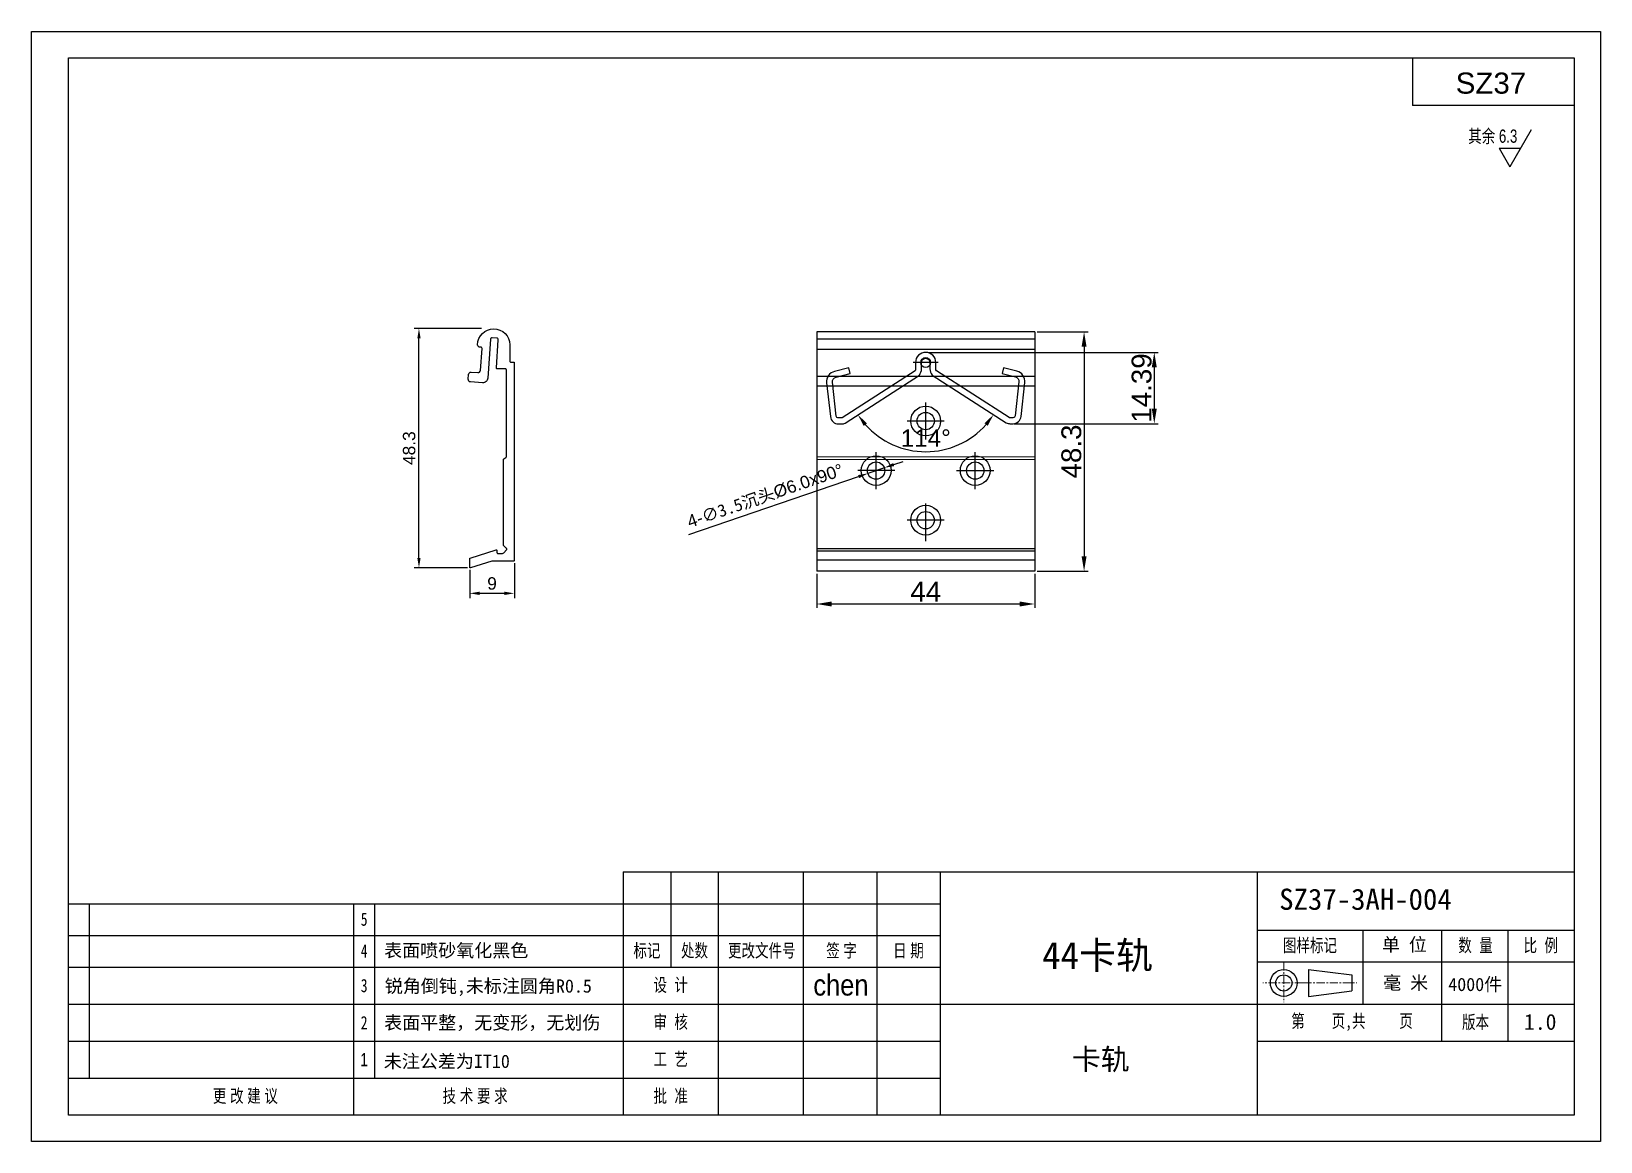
# Model space of a CAD drawing. Header units: millimetres. Extents: x 3299 to 4566, y 1016 to 2046.
# Drawn here: x 3299.4 to 3616.2, y 1015.5 to 1239.5 of the extents above; entities that cross this region are included whole.
import ezdxf
from ezdxf.enums import TextEntityAlignment as Align

# ---------------------------------------------------------------- set-up
doc = ezdxf.new("R2010")
doc.units = ezdxf.units.MM
doc.header["$LTSCALE"] = 0.4
doc.linetypes.add('CENTER', pattern=[50.8, 31.75, -6.35, 6.35, -6.35])
doc.linetypes.add('CENTER2', pattern=[28.575, 19.05, -3.175, 3.175, -3.175])
for name, color, linetype, lineweight in [('CE', 1, 'CENTER2', 15), ('center', 1, 'CENTER', 18), ('DI', 3, 'Continuous', 15), ('DIE_DIM', 12, 'Continuous', 13), ('LP_DIM', 12, 'Continuous', 13)]:
    doc.layers.add(name, color=color, linetype=linetype, lineweight=lineweight)
doc.layers.add('hatch', color=2, linetype='Continuous')
doc.layers.add('text', color=7, linetype='Continuous')
doc.styles.add('GA1', font='simhei.ttf')
doc.styles.add('GA2', font='arial.ttf')
doc.styles.add('GA3', font='STXINGKA.TTF', dxfattribs={"width": 0.9})
doc.styles.get("Standard").update_dxf_attribs({"font": '', "width": 0.75})
doc.styles.add('style1', font='arial.ttf')
doc.styles.add('style2', font='STXINGKA.TTF', dxfattribs={"width": 0.9})
doc.styles.add('style3', font='arial.ttf')
doc.styles.get('Standard').set_extended_font_data('SimSun')
doc.dimstyles.new('02', dxfattribs={"dimtxt": 2.5, "dimasz": 2, "dimexe": 1, "dimexo": 0.6, "dimgap": 0.7, "dimtad": 1, "dimdec": 1, "dimdsep": 46, "dimtxsty": 'style3', "dimcen": -1, "dimadec": 0, "dimazin": 2, "dimtfac": 1, "dimtdec": 1, "dimtmove": 0, "dimatfit": 3, "dimfxl": 1, "dimarcsym": 0})
doc.dimstyles.new('ISO-25', dxfattribs={"dimtxt": 3.5, "dimasz": 2.5, "dimexe": 1.25, "dimexo": 1, "dimgap": 1, "dimtad": 1, "dimdsep": 46, "dimtxsty": 'style1', "dimcen": 2.5, "dimclrd": 4, "dimclre": 4, "dimclrt": 4, "dimadec": 0, "dimazin": 0, "dimtfac": 1, "dimtmove": 0, "dimatfit": 3, "dimfxl": 1, "dimarcsym": 0})
doc.dimstyles.new('ISO-25$0', dxfattribs={"dimtxt": 4, "dimasz": 3, "dimexe": 0.8, "dimexo": 0.5, "dimgap": 0.5, "dimtad": 1, "dimdsep": 46, "dimtxsty": 'style1', "dimcen": 2, "dimclrd": 3, "dimclre": 3, "dimclrt": 3, "dimadec": 0, "dimazin": 0, "dimtfac": 1, "dimtmove": 0, "dimatfit": 2, "dimfxl": 1, "dimarcsym": 0})

# ---------------------------------------------------------------- blocks, each defined once
blk = doc.blocks.new('20200727093522')
at = {"color": 6, "lineweight": -3, "ltscale": 0.2}
blk.add_lwpolyline([(-42.38, 9.32), (-42.38, 8.07, -0.162278), (-42.81, 6.78), (-57.8, -2.84, -0.116434), (-58.54, -3.02), (-59.14, -3.02, -0.382162), (-60.78, -1.55), (-61.54, 5.26, -0.374774), (-59.93, 7.58), (-57.23, 8.26), (-56.94, 7.1), (-59.63, 6.42, 0.374774), (-60.34, 5.39), (-59.59, -1.42, 0.382162), (-59.14, -1.82), (-58.54, -1.82, 0.09162), (-58.38, -1.79), (-43.68, 7.65, 0.115492), (-43.58, 8.07), (-43.58, 9.32, -0.414214), (-41.53, 11.37, -0.414214), (-39.48, 9.32), (-39.48, 8.07, 0.115847), (-39.38, 7.65), (-24.69, -1.84, 0.091012), (-24.53, -1.87), (-23.93, -1.87, 0.382162), (-23.48, -1.47), (-22.72, 5.34, 0.374774), (-23.43, 6.37), (-26.29, 7.09), (-25.99, 8.25), (-23.14, 7.53, -0.374774), (-21.53, 5.21), (-22.29, -1.6, -0.382162), (-23.93, -3.07), (-24.53, -3.07, -0.116434), (-25.27, -2.89), (-40.25, 6.78, -0.162278), (-40.68, 8.07), (-40.68, 9.32, 0.414214), (-41.53, 10.17, 0.414214)], format="xyb", close=True, dxfattribs=at)
blk = doc.blocks.new('Q')
at = {"color": 0}
for p, q in [((90.94, 41.41), (90.94, 4.06)), ((90.94, 41.41), (237.1, 41.41)), ((196.28, 26.43), (202.94, 25.61)), ((196.28, 26.43), (196.28, 22.31)), ((202.94, 25.61), (202.94, 23.14)), ((196.28, 22.31), (202.94, 23.14))]:
    blk.add_line(p, q, dxfattribs=at)
blk.add_line((226.93, 21.11), (226.93, 15.43))
at = {"lineweight": -3}
blk.add_lwpolyline([(5.7, 166.46), (237.1, 166.46), (237.1, 4.06), (5.7, 4.06)], close=True, dxfattribs=at)
at = {"color": 0}
for radius in [2.06, 1.24]:
    blk.add_circle((192.47, 24.37), radius, dxfattribs=at)
at = {"layer": 'center', "color": 1, "ltscale": 0.1}
for p, q in [((192.47, 27.54), (192.47, 21.4)), ((195.46, 24.37), (189.24, 24.37)), ((195.46, 24.37), (203.7, 24.37))]:
    blk.add_line(p, q, dxfattribs=at)
at = {"layer": 'hatch', "color": 0}
for p, q in [((212.27, 166.46), (212.27, 159.15)), ((237.1, 159.15), (212.27, 159.15)), ((230.48, 155.41), (227.2, 149.73)), ((225.56, 152.57), (228.84, 152.57)), ((225.56, 152.57), (227.2, 149.73)), ((98.25, 41.41), (98.25, 26.8)), ((105.56, 41.41), (105.56, 4.06)), ((118.63, 41.41), (118.63, 4.06)), ((129.92, 41.41), (129.92, 4.06)), ((139.66, 41.41), (139.66, 4.06)), ((188.38, 41.41), (188.38, 4.06)), ((5.7, 36.54), (139.66, 36.54)), ((8.95, 9.74), (8.95, 36.54)), ((49.52, 36.54), (49.52, 4.06)), ((52.76, 9.74), (52.76, 36.54)), ((5.7, 31.67), (139.66, 31.67)), ((188.38, 32.48), (237.1, 32.48)), ((204.62, 32.48), (204.62, 21.11)), ((216.7, 32.48), (216.7, 21.11)), ((226.93, 32.48), (226.93, 21.11)), ((5.7, 26.8), (139.66, 26.8)), ((188.38, 27.61), (237.1, 27.61)), ((5.7, 21.11), (139.66, 21.11)), ((139.66, 21.11), (237.1, 21.11)), ((216.7, 21.11), (216.7, 15.43)), ((5.7, 15.43), (139.66, 15.43)), ((188.38, 15.43), (237.1, 15.43))]:
    blk.add_line(p, q, dxfattribs=at)
at = {"layer": 'hatch', "lineweight": -3}
blk.add_lwpolyline([(0, 170.52), (241.16, 170.52), (241.16, 0), (0, 0)], close=True, dxfattribs=at)
at = {"layer": 'text', "color": 0}
blk.add_line((5.7, 9.74), (139.66, 9.74), dxfattribs=at)
at = {"color": 0, "insert": (224.59, 154.32, 20.27), "char_height": 2.03, "width": 11.6897, "attachment_point": 5}
blk.add_mtext('{\\fￋￎￌﾣﾤ|b0|i0|c134|p54;其余 6.3}', dxfattribs=at)
at = {"width": 0.9}
for tag, height, style, p in [('KEHU', 3.25, 'style1', (224.31, 160.95)), ('SHEJI', 3.25, 'style2', (124.41, 22.43)), ('RIQI', 2.03, 'style2', (134.75, 22.26))]:
    blk.add_attdef(tag, text='', height=height, dxfattribs=dict(at, style=style)).set_placement(p, align=Align.CENTER)
at = {"style": 'style1', "width": 0.9}
blk.add_attdef('TUHAO', (191.77, 35.6), '', height=3.25, dxfattribs=at)
for tag, p, width in [('FIVE', (54.31, 32.96), 0.9), ('FORU', (54.21, 28.35), 0.9), ('THREE', (54.31, 22.88), 0.9), ('TWO', (54.21, 17.26), 0.8), ('ONE', (54.16, 11.32), 0.9)]:
    blk.add_attdef(tag, p, '', height=2.03, dxfattribs=dict(width=width))
at = {"width": 0.9}
for tag, height, p in [('MINGCHEN', 4.87, (163.85, 26.52)), ('SHULIANG', 2.03, (221.89, 23.13)), ('JI', 2.44, (196.74, 17.15)), ('GONG', 2.44, (208.97, 17.01)), ('BANBEN', 2.44, (231.89, 17.17)), ('CAILIAO', 3.25, (164.34, 11.02))]:
    blk.add_attdef(tag, text='', height=height, dxfattribs=at).set_placement(p, align=Align.CENTER)
at = {"layer": 'text', "color": 0, "char_height": 2.03, "attachment_point": 5}
for s, insert, width in [('{\\fSimSun|b0|i0|c134|p54;5}', (51.14, 34.15), 14.2015), ('{\\fￋￎￌﾣﾤ|b0|i0|c134|p54;图样标记}', (196.5, 30.04), 16.24), ('{\\fￋￎￌﾣﾤ|b0|i0|c134|p54;数  量}', (221.94, 30.04), 16.24), ('{\\fￋￎￌﾣﾤ|b0|i0|c134|p54;比  例}', (231.97, 30.04), 16.24), ('{\\fSimSun|b0|i0|c134|p54;4}', (51.14, 29.28), 14.2015), ('{\\fￋￎￌﾣﾤ|b0|i0|c134|p2;标记}', (94.6, 29.23), 14.2015), ('{\\fￋￎￌﾣﾤ|b0|i0|c134|p54;处数}', (101.91, 29.23), 14.2015), ('{\\fￋￎￌﾣﾤ|b0|i0|c134|p54;更改文件号}', (112.25, 29.23), 14.2015), ('{\\fￋￎￌﾣﾤ|b0|i0|c134|p54;签 字}', (124.51, 29.23), 14.2015), ('{\\fￋￎￌﾣﾤ|b0|i0|c134|p54;日 期}', (134.79, 29.23), 14.2015), ('{\\fSimSun|b0|i0|c134|p54;3}', (51.14, 23.95), 14.2015), ('{\\fￋￎￌﾣﾤ|b0|i0|c134|p54;设  计}', (98.25, 23.95), 14.2015), ('{\\fￋￎￌﾣﾤ|b0|i0|c134|p54;审  核}', (98.25, 18.27), 14.2015), ('{\\fSimSun|b0|i0|c134|p54;第    页,共     页}', (202.96, 18.27), 28.7556), ('{\\fSimSun|b0|i0|c134|p54;版本}', (221.94, 18.24), 16.24), ('{\\fSimSun|b0|i0|c134|p54;2}', (51.14, 18.27), 14.2015), ('{\\fￋￎￌﾣﾤ|b0|i0|c134|p54;1}', (51.14, 12.59), 14.2015), ('{\\fￋￎￌﾣﾤ|b0|i0|c134|p54;工  艺}', (98.25, 12.59), 14.2015), ('{\\fￋￎￌﾣﾤ|b0|i0|c134|p54;批  准}', (98.25, 6.9), 14.2015)]:
    blk.add_mtext(s, dxfattribs=dict(at, insert=insert, width=width))
at = {"layer": 'text', "color": 0, "char_height": 2.03, "width": 14.2015, "attachment_point": 5, "style": 'GA1'}
for s, insert in [('单 位', (211.01, 30.16, 20.27)), ('毫 米', (211.2, 24.28, 20.27))]:
    blk.add_mtext(s, dxfattribs=dict(at, insert=insert))
at = {"layer": 'text', "color": 0, "char_height": 2.03, "attachment_point": 5}
for s, insert in [('{\\fￋￎￌﾣﾤ|b0|i0|c134|p54;更 改 建 议}', (32.89, 6.9)), ('{\\fￋￎￌﾣﾤ|b0|i0|c134|p54;技 术 要 求}', (68.19, 6.9))]:
    blk.add_mtext(s, dxfattribs=dict(at, insert=insert))
blk = doc.blocks.new('*D432')
at = {"color": 3, "lineweight": -2, "transparency": 16777216}
for p, q in [((3457.93, 1130.09), (3457.93, 1123.18)), ((3501.93, 1130.09), (3501.93, 1123.18)), ((3498.93, 1123.98), (3460.93, 1123.98))]:
    blk.add_line(p, q, dxfattribs=at)
at = {"color": 3, "transparency": 16777216}
for points in [[(3460.93, 1124.48), (3460.93, 1123.48), (3457.93, 1123.98)], [(3498.93, 1124.48), (3498.93, 1123.48), (3501.93, 1123.98)]]:
    blk.add_solid(points, dxfattribs=at)
at = {"layer": 'Defpoints', "color": 0, "transparency": 16777216}
for p in [(3457.93, 1130.59), (3501.93, 1130.59), (3457.93, 1123.98)]:
    blk.add_point(p, dxfattribs=at)
at = {"color": 3, "transparency": 16777216, "insert": (3479.93, 1126.48), "char_height": 4, "attachment_point": 5, "style": 'style1'}
blk.add_mtext('44', dxfattribs=at)
blk = doc.blocks.new('*D433')
at = {"color": 3, "lineweight": -2, "transparency": 16777216}
for p, q in [((3502.43, 1178.89), (3512.7, 1178.89)), ((3511.9, 1175.89), (3511.9, 1133.59)), ((3502.43, 1130.59), (3512.7, 1130.59))]:
    blk.add_line(p, q, dxfattribs=at)
at = {"color": 3, "transparency": 16777216}
for points in [[(3511.4, 1175.89), (3512.4, 1175.89), (3511.9, 1178.89)], [(3511.4, 1133.59), (3512.4, 1133.59), (3511.9, 1130.59)]]:
    blk.add_solid(points, dxfattribs=at)
at = {"layer": 'Defpoints', "color": 0, "transparency": 16777216}
for p in [(3501.93, 1178.89), (3501.93, 1130.59), (3511.9, 1130.59)]:
    blk.add_point(p, dxfattribs=at)
at = {"color": 3, "transparency": 16777216, "insert": (3509.35, 1154.74), "char_height": 4, "attachment_point": 5, "rotation": 90, "style": 'style1'}
blk.add_mtext('48.3', dxfattribs=at)
blk = doc.blocks.new('*D429')
at = {"layer": 'Defpoints', "color": 0, "transparency": 16777216}
for p in [(3468.28, 1150.32), (3471.59, 1151.46)]:
    blk.add_point(p, dxfattribs=at)
at = {"layer": 'DI', "color": 0, "lineweight": -2, "transparency": 16777216}
for p, q in [((3471.59, 1151.46), (3468.28, 1150.32)), ((3473.48, 1152.1), (3475.37, 1152.75)), ((3432.13, 1137.98), (3466.38, 1149.68))]:
    blk.add_line(p, q, dxfattribs=at)
at = {"layer": 'DI', "color": 0, "transparency": 16777216}
for points in [[(3466.28, 1149.99), (3466.49, 1149.36), (3468.28, 1150.32)], [(3473.37, 1152.42), (3473.59, 1151.79), (3471.59, 1151.46)]]:
    blk.add_solid(points, dxfattribs=at)
at = {"layer": 'DI', "color": 0, "lineweight": -3, "transparency": 16777216, "insert": (3447.56, 1145.71), "char_height": 2.5, "attachment_point": 5, "rotation": 18.8636, "style": 'style3'}
blk.add_mtext('4-{\\fFangSong_GB2312|b0|i0|c134|p49;∅3.5\\fSimSun|b0|i0|c134|p54;沉头}%%C6.0x90%%D', dxfattribs=at)
blk = doc.blocks.new('*D434')
at = {"layer": 'Defpoints', "color": 0, "transparency": 16777216}
for p in [(3479.93, 1174.74), (3497.24, 1160.35), (3526.07, 1160.35)]:
    blk.add_point(p, dxfattribs=at)
at = {"layer": 'LP_DIM', "color": 3, "lineweight": -2, "transparency": 16777216}
for p, q in [((3480.43, 1174.74), (3526.87, 1174.74)), ((3526.07, 1171.74), (3526.07, 1163.35)), ((3497.74, 1160.35), (3526.87, 1160.35))]:
    blk.add_line(p, q, dxfattribs=at)
at = {"layer": 'LP_DIM', "color": 3, "transparency": 16777216}
for points in [[(3525.57, 1171.74), (3526.57, 1171.74), (3526.07, 1174.74)], [(3525.57, 1163.35), (3526.57, 1163.35), (3526.07, 1160.35)]]:
    blk.add_solid(points, dxfattribs=at)
at = {"layer": 'LP_DIM', "color": 3, "transparency": 16777216, "insert": (3523.53, 1167.55), "char_height": 4, "attachment_point": 5, "rotation": 90, "style": 'style1'}
blk.add_mtext('14.39', dxfattribs=at)
blk = doc.blocks.new('*D435')
at = {"layer": 'Defpoints', "color": 0, "transparency": 16777216}
for p in [(3478.65, 1170.15), (3481.21, 1170.15), (3463.67, 1160.48), (3496.2, 1160.53), (3474.63, 1155.58)]:
    blk.add_point(p, dxfattribs=at)
at = {"layer": 'LP_DIM', "color": 4, "lineweight": -2, "transparency": 16777216}
blk.add_arc((3479.93, 1170.97), 16.28, 221.6552, 318.4946, dxfattribs=at)
at = {"layer": 'LP_DIM', "color": 4, "transparency": 16777216}
for points in [[(3467.43, 1159.9), (3468.1, 1160.41), (3466.25, 1162.14)], [(3491.79, 1160.44), (3492.45, 1159.93), (3493.63, 1162.18)]]:
    blk.add_solid(points, dxfattribs=at)
at = {"layer": 'LP_DIM', "color": 4, "transparency": 16777216, "insert": (3479.95, 1157.45), "char_height": 3.5, "attachment_point": 5, "rotation": 0.0749, "style": 'style1'}
blk.add_mtext('114°', dxfattribs=at)
blk = doc.blocks.new('*D430')
at = {"layer": 'Defpoints', "color": 0, "transparency": 16777216}
for p in [(3377.66, 1179.57), (3390.85, 1179.57), (3388.05, 1131.27)]:
    blk.add_point(p, dxfattribs=at)
at = {"layer": 'DI', "color": 0, "lineweight": -2, "transparency": 16777216}
for p, q in [((3390.25, 1179.57), (3376.66, 1179.57)), ((3377.66, 1133.27), (3377.66, 1177.57)), ((3387.45, 1131.27), (3376.66, 1131.27))]:
    blk.add_line(p, q, dxfattribs=at)
at = {"layer": 'DI', "color": 0, "transparency": 16777216}
for points in [[(3377.33, 1177.57), (3377.99, 1177.57), (3377.66, 1179.57)], [(3377.33, 1133.27), (3377.99, 1133.27), (3377.66, 1131.27)]]:
    blk.add_solid(points, dxfattribs=at)
at = {"layer": 'DI', "color": 0, "lineweight": -3, "transparency": 16777216, "insert": (3375.68, 1155.42), "char_height": 2.5, "attachment_point": 5, "rotation": 90, "style": 'style3'}
blk.add_mtext('48.3', dxfattribs=at)
blk = doc.blocks.new('*D431')
at = {"layer": 'Defpoints', "color": 0, "transparency": 16777216}
for p in [(3387.91, 1131.5), (3396.91, 1132.8), (3387.91, 1126.13)]:
    blk.add_point(p, dxfattribs=at)
at = {"layer": 'DI', "color": 0, "lineweight": -2, "transparency": 16777216}
for p, q in [((3387.91, 1130.9), (3387.91, 1125.13)), ((3396.91, 1132.2), (3396.91, 1125.13)), ((3394.91, 1126.13), (3389.91, 1126.13))]:
    blk.add_line(p, q, dxfattribs=at)
at = {"layer": 'DI', "color": 0, "transparency": 16777216}
for points in [[(3389.91, 1126.47), (3389.91, 1125.8), (3387.91, 1126.13)], [(3394.91, 1126.47), (3394.91, 1125.8), (3396.91, 1126.13)]]:
    blk.add_solid(points, dxfattribs=at)
at = {"layer": 'DI', "color": 0, "lineweight": -3, "transparency": 16777216, "insert": (3392.41, 1128.11), "char_height": 2.5, "attachment_point": 5, "style": 'style3'}
blk.add_mtext('9', dxfattribs=at)

msp = doc.modelspace()

# ---------------------------------------------------------------- linework, layer by layer
at = {"lineweight": -3}
for p, q in [((3501.931, 1178.89), (3457.931, 1178.89)), ((3457.931, 1178.89), (3457.931, 1130.59)), ((3501.931, 1178.89), (3501.931, 1130.59)), ((3501.931, 1177.39), (3457.931, 1177.39)), ((3501.931, 1175.29), (3457.931, 1175.29)), ((3501.931, 1169.89), (3457.931, 1169.89)), ((3501.931, 1167.89), (3457.931, 1167.89)), ((3501.931, 1135.107), (3457.931, 1135.107)), ((3501.931, 1134.612), (3457.931, 1134.612)), ((3501.931, 1132.816), (3457.931, 1132.816)), ((3501.931, 1130.59), (3457.931, 1130.59))]:
    msp.add_line(p, q, dxfattribs=at)
at = {"color": 6}
msp.add_lwpolyline([(3394.8, 1153.288), (3395.207, 1153.517, 0.2707756), (3395.308, 1153.692), (3395.308, 1171.23, 0.4142136), (3395.108, 1171.43), (3393.481, 1171.43, -0.4348124), (3393.281, 1171.644), (3393.676, 1177.286, 0.4142136), (3393.397, 1177.606), (3392.42, 1177.674, 0.4142136), (3392.099, 1177.396), (3391.55, 1169.535, -0.4142136), (3390.482, 1168.607), (3388.078, 1168.776, -0.4142136), (3387.614, 1169.309), (3387.682, 1170.277, -0.4142136), (3388.216, 1170.741), (3389.542, 1170.648, 0.4142136), (3390.076, 1171.112), (3390.386, 1175.546, 0.4348124), (3390.187, 1175.76), (3389.998, 1175.76, -0.4125641), (3389.498, 1176.257, -0.9988956), (3395.998, 1176.25), (3395.998, 1172.96, 0.4142136), (3396.198, 1172.76), (3396.808, 1172.76, -0.4142136), (3396.908, 1172.66), (3396.908, 1132.8, -0.4142136), (3396.708, 1132.6), (3392.343, 1132.6), (3388.038, 1131.274, -0.5046983), (3387.908, 1131.37), (3387.908, 1133.149, -0.3291701), (3387.979, 1133.244), (3393.269, 1134.874, -0.5046983), (3393.398, 1134.778), (3393.398, 1134.378, 0.4142136), (3393.598, 1134.178), (3394.513, 1134.178, 0.2162719), (3394.814, 1134.315), (3395.347, 1134.923, 0.4142136), (3395.328, 1135.206), (3394.698, 1135.756), (3394.698, 1153.114, -0.2707756)], format="xyb", close=True, dxfattribs=at)
at = {"lineweight": -3}
for centre, radius in [((3479.931, 1172.69), 1), ((3479.931, 1160.89), 1.75), ((3469.931, 1150.89), 1.75), ((3489.931, 1150.89), 1.75), ((3479.931, 1140.89), 1.75)]:
    msp.add_circle(centre, radius, dxfattribs=at)
at = {"color": 1, "lineweight": -3}
for centre in [(3479.931, 1160.89), (3469.944, 1150.89), (3489.931, 1150.89), (3479.931, 1140.89)]:
    msp.add_circle(centre, 3, dxfattribs=at)
at = {"layer": 'CE', "lineweight": -3}
for p, q in [((3482.431, 1172.69), (3477.431, 1172.69)), ((3479.931, 1157.14), (3479.931, 1164.64)), ((3483.681, 1160.89), (3476.207, 1160.89)), ((3469.931, 1147.14), (3469.931, 1154.64)), ((3489.931, 1147.14), (3489.931, 1154.64)), ((3473.681, 1150.89), (3466.207, 1150.89)), ((3486.181, 1150.89), (3493.656, 1150.89)), ((3479.931, 1136.64), (3479.931, 1144.64)), ((3483.681, 1140.89), (3476.181, 1140.89))]:
    msp.add_line(p, q, dxfattribs=at)
at = {"layer": 'DIE_DIM', "color": 0}
for p, q in [((3457.931, 1153.692), (3501.931, 1153.692)), ((3457.931, 1153.114), (3501.931, 1153.114))]:
    msp.add_line(p, q, dxfattribs=at)

# ---------------------------------------------------------------- block references
at = {"lineweight": 0}
ref = msp.add_blockref('Q', (3299.437, 1015.541), dxfattribs=dict(at, xscale=1.313280000000303, yscale=1.313280000000303, zscale=1.313280000000303))
ref.add_attrib('BANBEN', '1.0', dxfattribs={"height": 3.1992, "style": 'GA1'}).set_placement((3603.971, 1038.089), align=Align.CENTER)
ref.add_attrib('FORU', '表面喷砂氧化黑色', (3370.635, 1052.774), dxfattribs={"height": 2.666, "style": 'GA1'})
ref.add_attrib('THREE', '锐角倒钝,未标注圆角R0.5', (3370.764, 1045.591), dxfattribs={"height": 2.66596, "style": 'GA1'})
ref.add_attrib('TWO', '表面平整，无变形，无划伤', (3370.635, 1038.203), dxfattribs={"height": 2.66596, "style": 'GA1'})
ref.add_attrib('ONE', '未注公差为IT10', (3370.569, 1030.41), dxfattribs={"height": 2.666, "style": 'GA1'})
ref.add_attrib('SHEJI', 'chen', dxfattribs={"height": 4.2655, "style": 'GA3', "width": 0.9}).set_placement((3462.825, 1044.994), align=Align.CENTER)
ref.add_attrib('KEHU', 'SZ37', dxfattribs={"height": 4.2655, "style": 'GA2'}).set_placement((3594.018, 1226.919), align=Align.CENTER)
ref.add_attrib('CAILIAO', '卡轨', dxfattribs={"height": 4.2655, "style": 'GA1'}).set_placement((3515.267, 1030.013), align=Align.CENTER)
ref.add_attrib('MINGCHEN', '44卡轨', dxfattribs={"height": 5.472, "style": 'GA1'}).set_placement((3514.622, 1050.375), align=Align.CENTER)
ref.add_attrib('SHULIANG', '4000件', dxfattribs={"height": 2.666, "style": 'GA1'}).set_placement((3590.844, 1045.913), align=Align.CENTER)
ref.add_attrib('TUHAO', 'SZ37-3AH-004', (3551.282, 1062.293), dxfattribs={"height": 4.26553, "style": 'GA1'})
at = {"color": 1, "ltscale": 0.6, "xscale": -1}
msp.add_blockref('20200727093522', (3438.403, 1163.372), dxfattribs=at)

# ---------------------------------------------------------------- dimensions: what is measured, and where the dimension line sits
dim = msp.add_linear_dim(base=(3511.898, 1130.59), p1=(3501.931, 1178.89), p2=(3501.931, 1130.59), angle=90, dimstyle='ISO-25$0')
dim.commit()
dim.dimension.update_dxf_attribs({"geometry": '*D433', "text_midpoint": (3509.354, 1154.74)})
dim = msp.add_linear_dim(base=(3457.931, 1123.982), p1=(3501.931, 1130.59), p2=(3457.931, 1130.59), dimstyle='ISO-25$0')
dim.commit()
dim.dimension.update_dxf_attribs({"geometry": '*D432', "text_midpoint": (3479.931, 1126.482)})
at = {"layer": 'DI', "lineweight": -3}
dim = msp.add_linear_dim(base=(3377.659, 1179.567), p1=(3388.046, 1131.267), p2=(3390.846, 1179.567), angle=90, dimstyle='02', dxfattribs=at)
dim.commit()
dim.dimension.update_dxf_attribs({"geometry": '*D430', "text_midpoint": (3375.682, 1155.417)})
dim = msp.add_diameter_dim_2p(p1=(3471.587, 1151.456), p2=(3468.275, 1150.324), text='4-{\\fFangSong_GB2312|b0|i0|c134|p49;<>\\fSimSun|b0|i0|c134|p54;沉头}%%C6.0x90%%D', dimstyle='02', dxfattribs=at)
dim.commit()
dim.dimension.update_dxf_attribs({"geometry": '*D429', "text_midpoint": (3447.557, 1145.712)})
dim = msp.add_linear_dim(base=(3387.909, 1126.134), p1=(3396.909, 1132.798), p2=(3387.909, 1131.498), dimstyle='02', dxfattribs=at)
dim.commit()
dim.dimension.update_dxf_attribs({"geometry": '*D431', "text_midpoint": (3392.409, 1128.11)})
at = {"layer": 'LP_DIM'}
dim = msp.add_linear_dim(base=(3526.07, 1160.353), p1=(3479.931, 1174.74), p2=(3497.242, 1160.353), angle=90, dimstyle='ISO-25$0', dxfattribs=at)
dim.commit()
dim.dimension.update_dxf_attribs({"geometry": '*D434', "text_midpoint": (3523.527, 1167.546)})
dim = msp.add_angular_dim_2l(base=(3474.627, 1155.581), line1=((3481.211, 1170.15), (3496.201, 1160.527)), line2=((3463.671, 1160.478), (3478.651, 1170.15)), dimstyle='ISO-25', dxfattribs=at)
dim.commit()
dim.dimension.update_dxf_attribs({"geometry": '*D435', "text_midpoint": (3479.945, 1157.451)})

doc.saveas('drawing.dxf')
